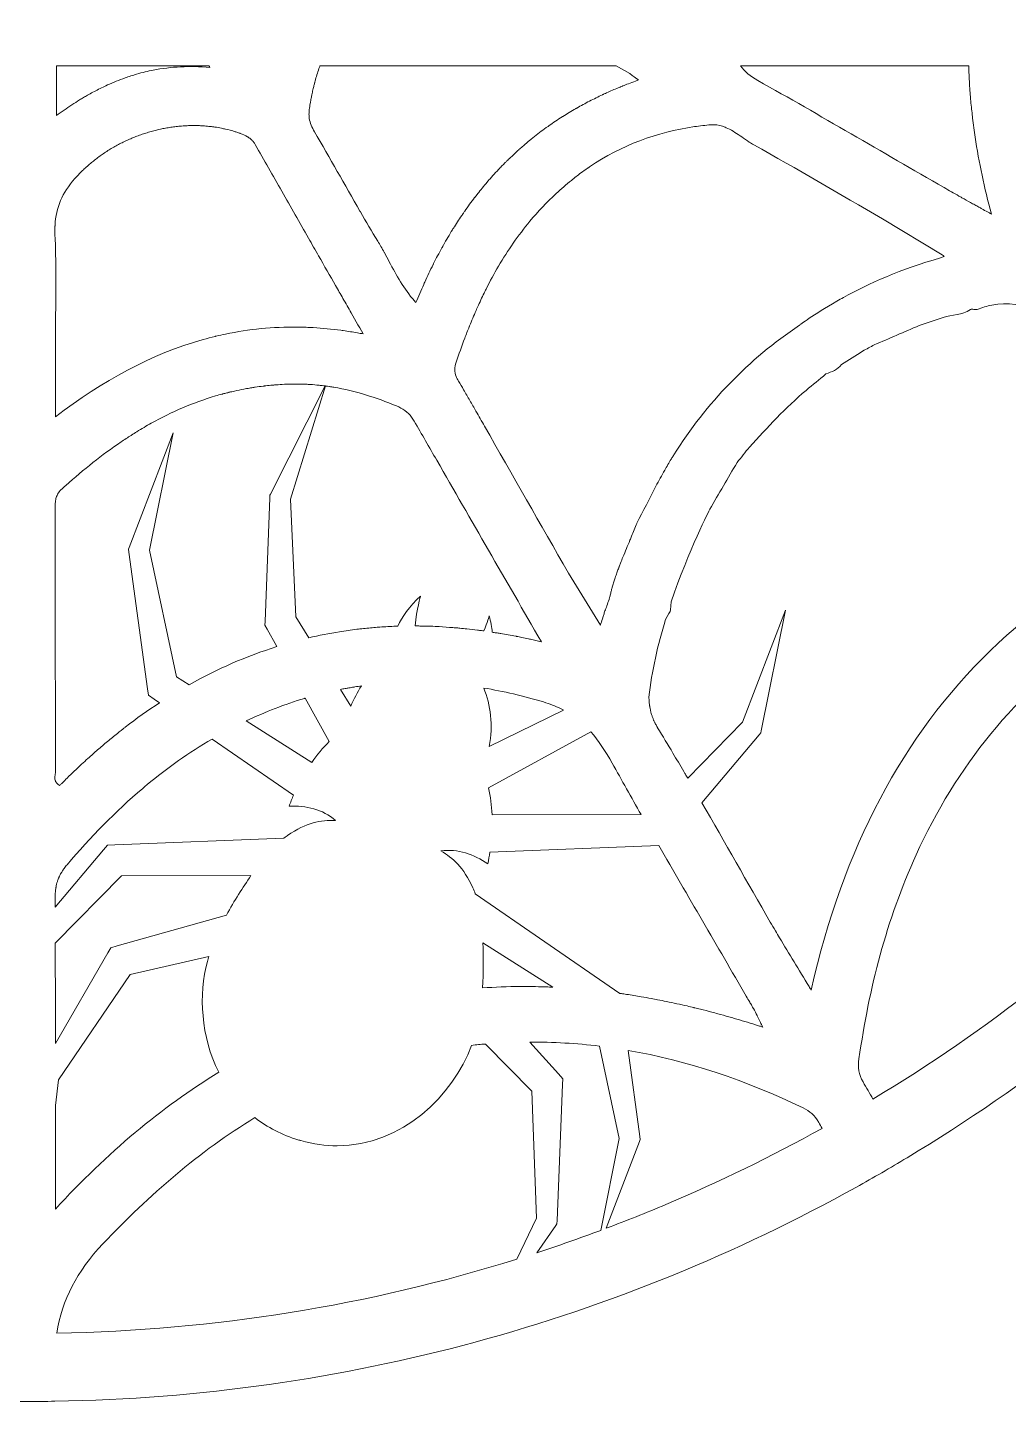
# Model space of a CAD drawing. Extents: x 62 to 938, y -938 to -62.
# Drawn here: x 500.2 to 751.5, y -938 to -586 of the extents above; entities that cross this region are included whole.
import ezdxf

# ---------------------------------------------------------------- set-up
doc = ezdxf.new("R2010")
doc.units = 0
doc.header["$MEASUREMENT"] = 0
doc.layers.add('Layer 1', color=7, linetype='Continuous', lineweight=0)

msp = doc.modelspace()

# ---------------------------------------------------------------- linework, layer by layer
at = {"layer": 'Layer 1'}
for points, knots in [([(937.93, -492.61), (936.71, -418.22), (916.92, -348.33), (883.02, -287.39), (880.61, -283.03), (878.11, -278.72), (875.54, -274.47), (838.57, -213.02), (786.93, -161.39), (725.48, -124.42), (721.21, -121.86), (716.89, -119.35), (712.52, -116.92), (651.58, -83.04), (581.7, -63.28), (507.31, -62.07), (504.88, -62.02), (502.44, -62), (500, -62), (497.54, -62), (495.09, -62.02), (492.63, -62.07), (418.27, -63.29), (348.41, -83.05), (287.48, -116.93), (283.13, -119.34), (278.83, -121.83), (274.58, -124.39), (213.09, -161.36), (161.44, -213), (124.46, -274.47), (121.88, -278.73), (119.38, -283.04), (116.97, -287.41), (83.06, -348.35), (63.29, -418.23), (62.07, -492.62), (62.02, -495.07), (62, -497.54), (62, -500), (62, -502.45), (62.02, -504.89), (62.07, -507.32), (63.28, -581.7), (83.04, -651.57), (116.92, -712.51), (119.35, -716.89), (121.84, -721.21), (124.42, -725.48), (161.42, -786.98), (213.09, -838.63), (274.59, -875.61), (278.83, -878.17), (283.11, -880.65), (287.45, -883.06), (348.29, -916.89), (418.05, -936.65), (492.31, -937.93), (494.86, -937.98), (497.43, -938), (500, -938), (502.43, -938), (504.84, -937.98), (507.25, -937.93), (581.65, -936.73), (651.55, -916.97), (712.51, -883.08), (716.89, -880.65), (721.22, -878.14), (725.49, -875.56), (786.99, -838.57), (838.65, -786.9), (875.62, -725.39), (878.18, -721.16), (880.65, -716.89), (883.05, -712.56), (916.96, -651.6), (936.73, -581.69), (937.93, -507.27), (937.98, -504.86), (938, -502.43), (938, -500), (938, -497.53), (937.98, -495.06), (937.93, -492.61)], [0, 0, 0, 0, 1, 1, 1, 2, 2, 2, 3, 3, 3, 4, 4, 4, 5, 5, 5, 6, 6, 6, 7, 7, 7, 8, 8, 8, 9, 9, 9, 10, 10, 10, 11, 11, 11, 12, 12, 12, 13, 13, 13, 14, 14, 14, 15, 15, 15, 16, 16, 16, 17, 17, 17, 18, 18, 18, 19, 19, 19, 20, 20, 20, 21, 21, 21, 22, 22, 22, 23, 23, 23, 24, 24, 24, 25, 25, 25, 26, 26, 26, 27, 27, 27, 28, 28, 28, 28]), ([(546.68, -595.85), (546.76, -595.99), (546.83, -596.12), (546.91, -596.26), (541.77, -595.8), (536.96, -596.07), (532.4, -596.96), (531.73, -597.09), (531.06, -597.24), (530.39, -597.39), (529.65, -597.57), (528.91, -597.77), (528.17, -597.97), (527.17, -598.27), (526.19, -598.58), (525.21, -598.94), (523.69, -599.46), (522.19, -600.08), (520.7, -600.75), (519.69, -601.22), (518.68, -601.73), (517.68, -602.25), (517.23, -602.48), (516.76, -602.74), (516.31, -602.99), (516.07, -603.12), (515.82, -603.25), (515.58, -603.39), (515.24, -603.57), (514.91, -603.77), (514.57, -603.97), (514.23, -604.17), (513.91, -604.38), (513.57, -604.57), (513.57, -604.57), (513.56, -604.57), (513.56, -604.57), (512.88, -604.99), (512.23, -605.41), (511.57, -605.84), (510.25, -606.7), (508.92, -607.62), (507.62, -608.58), (507.62, -608.58), (507.62, -595.85), (507.62, -595.85), (507.62, -595.85), (546.68, -595.85), (546.68, -595.85)], [0, 0, 0, 0, 1, 1, 1, 2, 2, 2, 3, 3, 3, 4, 4, 4, 5, 5, 5, 6, 6, 6, 7, 7, 7, 8, 8, 8, 9, 9, 9, 10, 10, 10, 11, 11, 11, 12, 12, 12, 13, 13, 13, 14, 14, 14, 15, 15, 15, 16, 16, 16, 16]), ([(651, -595.85), (651, -595.85), (654.46, -597.85), (654.46, -597.85), (655.03, -598.18), (655.53, -598.61), (656.74, -599.47), (656.46, -599.58), (656.2, -599.68), (655.94, -599.78), (655.32, -600), (654.71, -600.22), (654.11, -600.45), (653.64, -600.62), (653.17, -600.82), (652.71, -601), (652.66, -601.02), (652.61, -601.03), (652.57, -601.05), (652.43, -601.11), (652.3, -601.16), (652.17, -601.22), (652.11, -601.23), (652.07, -601.25), (652.01, -601.27), (651.85, -601.34), (651.69, -601.4), (651.52, -601.47), (650.52, -601.89), (649.52, -602.32), (648.55, -602.77), (648.34, -602.87), (648.13, -602.96), (647.92, -603.05), (647.83, -603.1), (647.74, -603.13), (647.65, -603.18), (647.61, -603.19), (647.56, -603.21), (647.53, -603.24), (646.39, -603.77), (645.27, -604.32), (644.17, -604.89), (644.16, -604.89), (644.16, -604.89), (644.16, -604.89), (643.05, -605.46), (641.98, -606.05), (640.92, -606.67), (640.87, -606.69), (640.81, -606.71), (640.76, -606.75), (640.74, -606.76), (640.72, -606.77), (640.69, -606.78), (640.69, -606.78), (640.68, -606.78), (640.68, -606.78), (640.66, -606.79), (640.64, -606.8), (640.61, -606.83), (640.07, -607.14), (639.51, -607.47), (638.96, -607.79), (638.42, -608.12), (637.88, -608.45), (637.35, -608.79), (637.35, -608.79), (637.35, -608.79), (637.34, -608.79), (637.28, -608.83), (637.22, -608.87), (637.16, -608.91), (636.02, -609.64), (634.91, -610.39), (633.81, -611.16), (633.78, -611.18), (633.76, -611.2), (633.74, -611.21), (633.67, -611.27), (633.6, -611.31), (633.54, -611.36), (632.36, -612.18), (631.23, -613.04), (630.1, -613.93), (630.06, -613.96), (630.02, -614), (629.98, -614.03), (629.97, -614.03), (629.96, -614.04), (629.96, -614.05), (629.67, -614.29), (629.38, -614.52), (629.09, -614.76), (628.86, -614.94), (628.62, -615.12), (628.4, -615.32), (627.91, -615.74), (627.43, -616.15), (626.95, -616.56), (626.66, -616.81), (626.38, -617.06), (626.1, -617.31), (626.09, -617.32), (626.09, -617.32), (626.08, -617.33), (625.37, -617.97), (624.66, -618.62), (623.98, -619.28), (623.96, -619.29), (623.96, -619.29), (623.95, -619.31), (623.78, -619.47), (623.59, -619.63), (623.42, -619.79), (623.28, -619.93), (623.14, -620.07), (623, -620.21), (622.99, -620.22), (622.98, -620.24), (622.97, -620.25), (622.79, -620.42), (622.61, -620.6), (622.43, -620.78), (622.42, -620.79), (622.42, -620.79), (622.41, -620.8), (622.15, -621.06), (621.89, -621.32), (621.64, -621.57), (621.5, -621.72), (621.37, -621.87), (621.23, -622.01), (621.22, -622.02), (621.22, -622.02), (621.21, -622.04), (620.72, -622.55), (620.25, -623.06), (619.76, -623.58), (619.76, -623.58), (619.76, -623.58), (619.76, -623.59), (619.27, -624.1), (618.81, -624.64), (618.33, -625.17), (618.33, -625.17), (618.32, -625.18), (618.32, -625.18), (618.2, -625.34), (618.07, -625.49), (617.96, -625.63), (617.95, -625.65), (617.92, -625.66), (617.91, -625.68), (617.08, -626.65), (616.27, -627.64), (615.48, -628.65), (615.48, -628.65), (615.45, -628.68), (615.45, -628.68), (615.22, -628.97), (614.98, -629.26), (614.76, -629.56), (614.76, -629.56), (614.73, -629.6), (614.73, -629.6), (614.3, -630.17), (613.88, -630.74), (613.45, -631.31), (613.45, -631.31), (613.45, -631.32), (613.45, -631.32), (613.02, -631.89), (612.6, -632.47), (612.2, -633.06), (612.18, -633.07), (612.18, -633.08), (612.17, -633.1), (612.03, -633.31), (611.89, -633.51), (611.74, -633.72), (611.72, -633.75), (611.71, -633.78), (611.7, -633.8), (610.96, -634.87), (610.24, -635.95), (609.55, -637.06), (609.53, -637.08), (609.51, -637.12), (609.5, -637.14), (609.36, -637.36), (609.22, -637.57), (609.09, -637.79), (609.08, -637.8), (609.07, -637.82), (609.06, -637.84), (608.27, -639.11), (607.5, -640.43), (606.75, -641.76), (606.75, -641.77), (606.74, -641.8), (606.72, -641.81), (606.61, -642.01), (606.5, -642.2), (606.39, -642.41), (606.37, -642.44), (606.36, -642.46), (606.35, -642.48), (605.62, -643.81), (604.91, -645.13), (604.23, -646.49), (604.2, -646.53), (604.19, -646.57), (604.17, -646.61), (604.16, -646.64), (604.13, -646.68), (604.12, -646.71), (604.11, -646.72), (604.11, -646.74), (604.1, -646.75), (603.37, -648.21), (602.66, -649.71), (601.97, -651.23), (601.96, -651.24), (601.96, -651.27), (601.95, -651.28), (601.87, -651.45), (601.8, -651.63), (601.72, -651.8), (601.7, -651.81), (601.7, -651.84), (601.69, -651.85), (601.02, -653.37), (600.35, -654.93), (599.71, -656.51), (599.58, -656.36), (599.46, -656.2), (599.33, -656.07), (596.63, -652.97), (594.72, -649.49), (592.87, -646.03), (592.47, -645.25), (592.04, -644.47), (591.62, -643.69), (591.61, -643.67), (591.61, -643.65), (591.59, -643.63), (591.57, -643.62), (591.57, -643.6), (591.56, -643.59), (591.04, -642.62), (590.49, -641.66), (589.92, -640.73), (588.41, -638.24), (586.94, -635.75), (585.47, -633.22), (585.44, -633.17), (585.4, -633.11), (585.37, -633.04), (581.44, -626.29), (577.63, -619.46), (573.72, -612.71), (573.07, -611.59), (572.59, -610.49), (572.39, -609.3), (572.39, -609.29), (572.39, -609.27), (572.38, -609.26), (572.35, -609.01), (572.33, -608.76), (572.32, -608.5), (572.32, -608.34), (572.31, -608.16), (572.32, -608), (572.32, -607.78), (572.32, -607.57), (572.36, -607.34), (572.37, -607.3), (572.37, -607.26), (572.38, -607.2), (572.38, -607.16), (572.39, -607.14), (572.39, -607.11), (572.39, -607.1), (572.39, -607.07), (572.4, -607.06), (572.47, -606.54), (572.54, -606.01), (572.64, -605.5), (572.64, -605.48), (572.64, -605.47), (572.65, -605.45), (572.64, -605.45), (572.64, -605.46), (572.64, -605.47), (572.66, -605.32), (572.68, -605.17), (572.72, -605.03), (572.79, -604.63), (572.86, -604.25), (572.93, -603.87), (572.93, -603.85), (572.94, -603.83), (572.94, -603.82), (572.98, -603.54), (573.05, -603.26), (573.11, -602.98), (573.11, -602.96), (573.12, -602.94), (573.12, -602.91), (573.21, -602.51), (573.29, -602.09), (573.38, -601.69), (573.43, -601.5), (573.47, -601.31), (573.53, -601.12), (573.6, -600.82), (573.67, -600.53), (573.75, -600.23), (573.76, -600.21), (573.76, -600.18), (573.77, -600.16), (573.81, -600.03), (573.83, -599.9), (573.87, -599.78), (574.17, -598.68), (574.51, -597.61), (574.87, -596.57), (574.91, -596.44), (574.96, -596.31), (575.01, -596.19), (575.04, -596.07), (575.09, -595.96), (575.13, -595.85), (575.13, -595.85), (651, -595.85), (651, -595.85)], [0, 0, 0, 0, 1, 1, 1, 2, 2, 2, 3, 3, 3, 4, 4, 4, 5, 5, 5, 6, 6, 6, 7, 7, 7, 8, 8, 8, 9, 9, 9, 10, 10, 10, 11, 11, 11, 12, 12, 12, 13, 13, 13, 14, 14, 14, 15, 15, 15, 16, 16, 16, 17, 17, 17, 18, 18, 18, 19, 19, 19, 20, 20, 20, 21, 21, 21, 22, 22, 22, 23, 23, 23, 24, 24, 24, 25, 25, 25, 26, 26, 26, 27, 27, 27, 28, 28, 28, 29, 29, 29, 30, 30, 30, 31, 31, 31, 32, 32, 32, 33, 33, 33, 34, 34, 34, 35, 35, 35, 36, 36, 36, 37, 37, 37, 38, 38, 38, 39, 39, 39, 40, 40, 40, 41, 41, 41, 42, 42, 42, 43, 43, 43, 44, 44, 44, 45, 45, 45, 46, 46, 46, 47, 47, 47, 48, 48, 48, 49, 49, 49, 50, 50, 50, 51, 51, 51, 52, 52, 52, 53, 53, 53, 54, 54, 54, 55, 55, 55, 56, 56, 56, 57, 57, 57, 58, 58, 58, 59, 59, 59, 60, 60, 60, 61, 61, 61, 62, 62, 62, 63, 63, 63, 64, 64, 64, 65, 65, 65, 66, 66, 66, 67, 67, 67, 68, 68, 68, 69, 69, 69, 70, 70, 70, 71, 71, 71, 72, 72, 72, 73, 73, 73, 74, 74, 74, 75, 75, 75, 76, 76, 76, 77, 77, 77, 78, 78, 78, 79, 79, 79, 80, 80, 80, 81, 81, 81, 82, 82, 82, 83, 83, 83, 84, 84, 84, 85, 85, 85, 86, 86, 86, 87, 87, 87, 88, 88, 88, 89, 89, 89, 90, 90, 90, 91, 91, 91, 92, 92, 92, 93, 93, 93, 94, 94, 94, 95, 95, 95, 96, 96, 96, 97, 97, 97, 98, 98, 98, 99, 99, 99, 100, 100, 100, 101, 101, 101, 102, 102, 102, 103, 103, 103, 104, 104, 104, 105, 105, 105, 106, 106, 106, 107, 107, 107, 108, 108, 108, 109, 109, 109, 110, 110, 110, 111, 111, 111, 112, 112, 112, 112]), ([(741.36, -597.71), (741.38, -598.01), (741.39, -598.32), (741.4, -598.64), (741.47, -600.22), (741.56, -601.8), (741.69, -603.39), (741.7, -603.55), (741.72, -603.7), (741.74, -603.87), (741.85, -605.21), (741.98, -606.57), (742.13, -607.92), (742.14, -608), (742.15, -608.08), (742.17, -608.16), (742.2, -608.55), (742.25, -608.92), (742.29, -609.29), (742.48, -610.88), (742.69, -612.49), (742.93, -614.09), (743.92, -620.56), (745.3, -627.14), (747.1, -633.82), (747.1, -633.82), (747.1, -633.82), (747.09, -633.82), (746.98, -633.76), (746.87, -633.69), (746.76, -633.63), (746.53, -633.5), (746.3, -633.38), (746.08, -633.26), (745.61, -632.99), (745.13, -632.74), (744.66, -632.47), (744.41, -632.33), (744.15, -632.19), (743.9, -632.05), (743.54, -631.84), (743.18, -631.64), (742.82, -631.45), (742.47, -631.26), (742.13, -631.06), (741.78, -630.88), (741.03, -630.45), (740.3, -630.04), (739.56, -629.63), (739.3, -629.48), (739.03, -629.33), (738.77, -629.19), (737.5, -628.47), (736.22, -627.76), (734.97, -627.03), (719.07, -617.88), (703.26, -608.58), (687.27, -599.59), (685.35, -598.5), (683.88, -597.32), (682.8, -595.85), (682.8, -595.85), (741.31, -595.85), (741.31, -595.85), (741.32, -596.46), (741.34, -597.09), (741.36, -597.71)], [0, 0, 0, 0, 1, 1, 1, 2, 2, 2, 3, 3, 3, 4, 4, 4, 5, 5, 5, 6, 6, 6, 7, 7, 7, 8, 8, 8, 9, 9, 9, 10, 10, 10, 11, 11, 11, 12, 12, 12, 13, 13, 13, 14, 14, 14, 15, 15, 15, 16, 16, 16, 17, 17, 17, 18, 18, 18, 19, 19, 19, 20, 20, 20, 21, 21, 21, 22, 22, 22, 22]), ([(513.95, -623.04), (513.79, -623.2), (513.64, -623.36), (513.48, -623.52), (513.69, -623.31), (513.88, -623.1), (514.09, -622.91), (514.38, -622.62), (514.69, -622.34), (514.99, -622.06), (515.36, -621.71), (515.73, -621.37), (516.11, -621.04), (516.44, -620.77), (516.76, -620.5), (517.1, -620.24), (517.49, -619.92), (517.87, -619.62), (518.26, -619.32), (518.61, -619.06), (518.97, -618.81), (519.33, -618.56), (519.74, -618.28), (520.13, -618.02), (520.54, -617.75), (520.91, -617.5), (521.3, -617.27), (521.68, -617.05), (522.09, -616.81), (522.5, -616.56), (522.91, -616.33), (523.32, -616.11), (523.71, -615.9), (524.12, -615.69), (524.54, -615.48), (524.96, -615.27), (525.39, -615.08), (525.8, -614.88), (526.22, -614.69), (526.65, -614.51), (527.07, -614.33), (527.5, -614.16), (527.93, -613.98), (528.37, -613.82), (528.8, -613.66), (529.24, -613.5), (529.67, -613.35), (530.11, -613.21), (530.54, -613.07), (531, -612.93), (531.44, -612.79), (531.89, -612.66), (532.33, -612.53), (532.77, -612.43), (533.22, -612.31), (533.67, -612.21), (534.12, -612.09), (534.59, -612), (535.03, -611.9), (535.48, -611.82), (535.93, -611.74), (536.39, -611.67), (536.84, -611.58), (537.31, -611.52), (537.76, -611.45), (538.22, -611.41), (538.68, -611.36), (539.13, -611.31), (539.58, -611.27), (540.05, -611.23), (540.51, -611.2), (540.98, -611.18), (541.44, -611.17), (541.89, -611.15), (542.34, -611.13), (542.79, -611.13), (543.27, -611.14), (543.75, -611.16), (544.23, -611.17), (544.66, -611.2), (545.09, -611.2), (545.52, -611.23), (546.03, -611.27), (546.53, -611.34), (547.04, -611.39), (547.44, -611.44), (547.84, -611.48), (548.24, -611.53), (548.8, -611.61), (549.35, -611.73), (549.9, -611.85), (550.24, -611.92), (550.58, -611.96), (550.92, -612.04), (551.75, -612.23), (552.57, -612.46), (553.38, -612.72), (553.44, -612.74), (553.49, -612.74), (553.55, -612.76), (553.87, -612.87), (554.21, -612.97), (554.54, -613.09), (554.58, -613.1), (554.63, -613.12), (554.67, -613.14), (555.33, -613.37), (555.96, -613.64), (556.56, -614), (556.61, -614.03), (556.67, -614.08), (556.73, -614.11), (557.01, -614.29), (557.28, -614.5), (557.53, -614.73), (557.72, -614.9), (557.9, -615.1), (558.08, -615.32), (558.16, -615.43), (558.24, -615.53), (558.32, -615.65), (558.4, -615.76), (558.49, -615.89), (558.56, -616.02), (559.68, -618), (560.81, -620), (561.94, -621.99), (564.2, -625.97), (566.48, -629.96), (568.76, -633.98), (569.91, -635.98), (571.04, -637.99), (572.19, -640), (573.05, -641.51), (573.91, -643.02), (574.79, -644.54), (576.23, -647.06), (577.68, -649.59), (579.14, -652.15), (579.76, -653.24), (580.39, -654.33), (581.01, -655.43), (581.73, -656.67), (582.43, -657.91), (583.14, -659.15), (582.97, -658.87), (582.81, -658.59), (582.65, -658.31), (583.82, -660.36), (585.01, -662.44), (586.19, -664.52), (585.71, -664.42), (585.22, -664.34), (584.72, -664.26), (583.51, -664.04), (582.3, -663.85), (581.11, -663.67), (580.91, -663.65), (580.71, -663.63), (580.51, -663.59), (578.12, -663.27), (575.75, -663.05), (573.41, -662.91), (573.23, -662.9), (573.05, -662.88), (572.87, -662.88), (572.31, -662.85), (571.76, -662.83), (571.21, -662.8), (571.21, -662.8), (571.11, -662.8), (571.11, -662.8), (570.53, -662.79), (569.96, -662.77), (569.39, -662.77), (563.05, -662.69), (556.92, -663.3), (550.95, -664.56), (550.14, -664.72), (549.34, -664.91), (548.54, -665.09), (548.52, -665.09), (548.49, -665.1), (548.47, -665.1), (548.4, -665.13), (548.32, -665.14), (548.25, -665.16), (547.24, -665.41), (546.24, -665.66), (545.24, -665.94), (531.94, -669.67), (519.44, -676.52), (507.38, -685.77), (507.38, -685.77), (507.38, -666.93), (507.38, -666.93), (507.38, -661.1), (507.51, -655.28), (507.49, -649.47), (507.48, -645.97), (507.42, -642.48), (507.26, -639), (507.24, -638.42), (507.24, -637.85), (507.26, -637.29), (507.26, -637.23), (507.25, -637.16), (507.25, -637.09), (507.25, -637.09), (507.25, -636.93), (507.25, -636.93), (507.26, -636.84), (507.27, -636.76), (507.27, -636.67), (507.51, -632.1), (509.13, -628.41), (512.36, -624.73), (512.36, -624.73), (512.36, -624.72), (512.36, -624.72), (512.36, -624.72), (512.37, -624.72), (512.37, -624.72), (512.48, -624.6), (512.58, -624.5), (512.69, -624.38), (512.95, -624.09), (513.22, -623.8), (513.48, -623.52), (513.59, -623.41), (513.71, -623.28), (513.83, -623.15), (513.87, -623.1), (513.91, -623.07), (513.95, -623.04)], [0, 0, 0, 0, 1, 1, 1, 2, 2, 2, 3, 3, 3, 4, 4, 4, 5, 5, 5, 6, 6, 6, 7, 7, 7, 8, 8, 8, 9, 9, 9, 10, 10, 10, 11, 11, 11, 12, 12, 12, 13, 13, 13, 14, 14, 14, 15, 15, 15, 16, 16, 16, 17, 17, 17, 18, 18, 18, 19, 19, 19, 20, 20, 20, 21, 21, 21, 22, 22, 22, 23, 23, 23, 24, 24, 24, 25, 25, 25, 26, 26, 26, 27, 27, 27, 28, 28, 28, 29, 29, 29, 30, 30, 30, 31, 31, 31, 32, 32, 32, 33, 33, 33, 34, 34, 34, 35, 35, 35, 36, 36, 36, 37, 37, 37, 38, 38, 38, 39, 39, 39, 40, 40, 40, 41, 41, 41, 42, 42, 42, 43, 43, 43, 44, 44, 44, 45, 45, 45, 46, 46, 46, 47, 47, 47, 48, 48, 48, 49, 49, 49, 50, 50, 50, 51, 51, 51, 52, 52, 52, 53, 53, 53, 54, 54, 54, 55, 55, 55, 56, 56, 56, 57, 57, 57, 58, 58, 58, 59, 59, 59, 60, 60, 60, 61, 61, 61, 62, 62, 62, 63, 63, 63, 64, 64, 64, 65, 65, 65, 66, 66, 66, 67, 67, 67, 68, 68, 68, 69, 69, 69, 70, 70, 70, 71, 71, 71, 72, 72, 72, 73, 73, 73, 74, 74, 74, 75, 75, 75, 76, 76, 76, 77, 77, 77, 78, 78, 78, 78]), ([(665.78, -695.51), (665.63, -695.75), (665.46, -696.01), (665.29, -696.26), (665.27, -696.3), (665.25, -696.34), (665.23, -696.38), (665.17, -696.46), (665.13, -696.55), (665.07, -696.64), (664.51, -697.54), (663.97, -698.46), (663.43, -699.41), (662.65, -700.76), (661.9, -702.12), (661.17, -703.51), (659.54, -706.68), (657.91, -709.86), (656.29, -713.03), (656.29, -713.04), (656.29, -713.04), (656.29, -713.04), (655.84, -714.14), (655.4, -715.24), (654.95, -716.35), (654.8, -716.69), (654.66, -717.02), (654.52, -717.37), (653.92, -718.81), (653.31, -720.24), (652.73, -721.7), (652.51, -722.21), (652.3, -722.73), (652.09, -723.24), (651.96, -723.55), (651.86, -723.87), (651.74, -724.17), (651.72, -724.22), (651.71, -724.25), (651.7, -724.3), (651.69, -724.34), (651.66, -724.38), (651.65, -724.41), (651.52, -724.76), (651.39, -725.1), (651.27, -725.45), (651.2, -725.65), (651.13, -725.85), (651.06, -726.05), (650.92, -726.46), (650.78, -726.87), (650.64, -727.27), (650.53, -727.62), (650.42, -727.97), (650.31, -728.32), (650.21, -728.68), (650.1, -729.04), (650, -729.4), (649.95, -729.53), (649.92, -729.64), (649.88, -729.77), (649.8, -730.06), (649.73, -730.35), (649.66, -730.64), (649.62, -730.82), (649.58, -731), (649.54, -731.18), (649.47, -731.47), (649.38, -731.77), (649.32, -732.07), (648.91, -733.26), (648.55, -734.31), (648.23, -735.24), (648.05, -735.53), (647.96, -735.88), (647.9, -736.24), (647.29, -738.08), (646.96, -739.16), (646.96, -739.16), (646.96, -739.16), (638.78, -725.81), (638.78, -725.81), (631.61, -713.26), (624.44, -700.7), (617.26, -688.13), (616.54, -686.86), (615.81, -685.59), (615.09, -684.32), (615.09, -684.32), (615.09, -684.31), (615.09, -684.31), (614.57, -683.4), (614.04, -682.48), (613.52, -681.58), (613, -680.66), (612.46, -679.75), (611.93, -678.85), (611.49, -678.09), (611.05, -677.34), (610.58, -676.58), (610.34, -676.18), (610.14, -675.79), (610, -675.4), (609.57, -674.24), (609.57, -673.1), (610.02, -671.75), (610.71, -669.68), (611.45, -667.65), (612.21, -665.64), (612.59, -664.63), (612.97, -663.63), (613.37, -662.64), (613.38, -662.63), (613.38, -662.61), (613.39, -662.59), (613.42, -662.55), (613.43, -662.51), (613.45, -662.47), (613.98, -661.14), (614.54, -659.83), (615.11, -658.52), (615.31, -658.06), (615.52, -657.61), (615.73, -657.16), (616.26, -655.97), (616.81, -654.8), (617.38, -653.65), (617.48, -653.44), (617.57, -653.23), (617.68, -653.02), (618.69, -651.02), (619.75, -649.06), (620.87, -647.15), (623.24, -643.11), (625.89, -639.28), (628.9, -635.66), (630.97, -633.18), (633.22, -630.81), (635.65, -628.55), (636.9, -627.4), (638.17, -626.26), (639.53, -625.18), (640.31, -624.55), (641.12, -623.91), (641.95, -623.29), (642.52, -622.87), (643.09, -622.47), (643.67, -622.07), (643.72, -622.04), (643.76, -622), (643.81, -621.97), (643.92, -621.88), (644.05, -621.82), (644.16, -621.75), (652.34, -616.2), (661.39, -612.8), (671.06, -611.42), (672.45, -611.22), (673.85, -611.06), (675.26, -610.94), (676.29, -610.86), (677.28, -611.02), (678.22, -611.32), (678.35, -611.37), (678.49, -611.42), (678.62, -611.46), (678.81, -611.53), (679, -611.61), (679.2, -611.7), (679.2, -611.7), (679.58, -611.87), (679.58, -611.87), (680.81, -612.46), (681.99, -613.26), (683.16, -614.07), (683.8, -614.52), (684.45, -614.96), (685.09, -615.38), (685.47, -615.62), (685.84, -615.86), (686.23, -616.06), (697.29, -622.26), (708.22, -628.65), (719.19, -635.02), (719.19, -635.02), (734.5, -644.28), (734.5, -644.28), (734.68, -644.4), (734.86, -644.53), (735.03, -644.66), (734.7, -644.8), (734.36, -644.94), (734.02, -645.07), (724.04, -647.79), (715.47, -651.75), (709.19, -655.19), (708.61, -655.5), (708.04, -655.81), (707.49, -656.15), (701.46, -659.57), (697.95, -662.27), (697.95, -662.27), (691.4, -666.67), (685.45, -671.64), (680.08, -677.19), (674.72, -682.73), (669.96, -688.84), (665.78, -695.51)], [0, 0, 0, 0, 1, 1, 1, 2, 2, 2, 3, 3, 3, 4, 4, 4, 5, 5, 5, 6, 6, 6, 7, 7, 7, 8, 8, 8, 9, 9, 9, 10, 10, 10, 11, 11, 11, 12, 12, 12, 13, 13, 13, 14, 14, 14, 15, 15, 15, 16, 16, 16, 17, 17, 17, 18, 18, 18, 19, 19, 19, 20, 20, 20, 21, 21, 21, 22, 22, 22, 23, 23, 23, 24, 24, 24, 25, 25, 25, 26, 26, 26, 27, 27, 27, 28, 28, 28, 29, 29, 29, 30, 30, 30, 31, 31, 31, 32, 32, 32, 33, 33, 33, 34, 34, 34, 35, 35, 35, 36, 36, 36, 37, 37, 37, 38, 38, 38, 39, 39, 39, 40, 40, 40, 41, 41, 41, 42, 42, 42, 43, 43, 43, 44, 44, 44, 45, 45, 45, 46, 46, 46, 47, 47, 47, 48, 48, 48, 49, 49, 49, 50, 50, 50, 51, 51, 51, 52, 52, 52, 53, 53, 53, 54, 54, 54, 55, 55, 55, 56, 56, 56, 57, 57, 57, 58, 58, 58, 59, 59, 59, 60, 60, 60, 61, 61, 61, 62, 62, 62, 63, 63, 63, 64, 64, 64, 65, 65, 65, 66, 66, 66, 67, 67, 67, 68, 68, 68, 69, 69, 69, 69]), ([(672.96, -784.6), (672.96, -784.6), (687.59, -767.25), (687.59, -767.25), (687.59, -767.25), (688.07, -766.67), (688.07, -766.67), (688.07, -766.67), (688.17, -766.2), (688.17, -766.2), (688.17, -766.2), (694.38, -735.32), (694.38, -735.32), (694.38, -735.32), (683.38, -764.01), (683.38, -764.01), (683.38, -764.01), (669.33, -778.35), (669.33, -778.35), (669.12, -777.99), (668.92, -777.64), (668.72, -777.29), (668.57, -777.06), (668.43, -776.81), (668.29, -776.57), (667.38, -775.01), (666.46, -773.47), (665.53, -771.92), (664.23, -769.72), (662.92, -767.55), (661.6, -765.39), (661.57, -765.36), (661.56, -765.32), (661.55, -765.3), (661.37, -765.03), (661.24, -764.76), (661.1, -764.5), (661.07, -764.46), (661.05, -764.43), (661.04, -764.39), (660.99, -764.31), (660.96, -764.23), (660.91, -764.15), (660.91, -764.14), (660.9, -764.12), (660.9, -764.11), (660.81, -763.92), (660.71, -763.73), (660.63, -763.53), (660.61, -763.47), (660.58, -763.43), (660.56, -763.38), (660.53, -763.28), (660.47, -763.16), (660.43, -763.06), (660.34, -762.82), (660.25, -762.58), (660.17, -762.35), (660.14, -762.24), (660.1, -762.13), (660.06, -762.02), (660, -761.82), (659.96, -761.63), (659.9, -761.43), (659.86, -761.31), (659.83, -761.19), (659.79, -761.06), (659.77, -760.98), (659.77, -760.91), (659.75, -760.82), (659.69, -760.57), (659.64, -760.3), (659.6, -760.05), (659.6, -760.02), (659.6, -760), (659.59, -759.98), (659.59, -759.93), (659.57, -759.86), (659.56, -759.81), (659.52, -759.51), (659.48, -759.21), (659.46, -758.92), (659.46, -758.92), (659.46, -758.91), (659.46, -758.91), (659.45, -758.84), (659.45, -758.77), (659.45, -758.69), (659.43, -758.54), (659.42, -758.39), (659.41, -758.25), (659.41, -758.13), (659.4, -758.03), (659.39, -757.91), (659.39, -757.91), (659.39, -757.53), (659.39, -757.53), (660.07, -750.95), (661.69, -744.11), (663.64, -737.71), (663.64, -737.71), (664.52, -736.18), (664.52, -736.18), (664.52, -736.18), (664.86, -735.6), (664.86, -735.6), (664.86, -735.6), (664.89, -735.23), (664.89, -735.23), (664.89, -735.23), (665.1, -733.16), (665.1, -733.16), (669.6, -719.83), (674.96, -709.44), (674.96, -709.44), (677.29, -705.45), (679.63, -701.46), (681.96, -697.47), (683.02, -696.15), (684.06, -694.83), (685.12, -693.51), (689.73, -688.46), (694.37, -683.41), (699.62, -678.98), (701.32, -677.58), (703.03, -676.18), (704.73, -674.77), (706.24, -674.27), (707.65, -673.61), (708.73, -672.39), (710.53, -671.23), (712.32, -670.06), (714.12, -668.9), (715.12, -668.38), (716.11, -667.85), (717.11, -667.32), (720.94, -665.67), (724.77, -664.02), (728.61, -662.37), (730.64, -661.68), (732.67, -660.97), (734.71, -660.27), (737.04, -659.6), (739.61, -659.71), (741.71, -658.27), (741.86, -658.24), (742.02, -658.2), (742.15, -658.17), (742.45, -658.21), (742.75, -658.28), (743.01, -658.28), (743.01, -658.28), (743.21, -658.28), (743.21, -658.28), (743.2, -658.28), (743.19, -658.28), (743.17, -658.3), (743.27, -658.3), (743.37, -658.27), (743.47, -658.24), (744.75, -657.74), (745.98, -657.39), (747.19, -657.16), (751.31, -656.36), (755.12, -657.01), (758.84, -658.45), (761.71, -659.55), (764.53, -661.13), (767.39, -662.84), (789, -675.77), (810.93, -688.15), (832.74, -700.74), (832.75, -700.74), (832.75, -700.75), (832.76, -700.75), (832.81, -700.77), (832.85, -700.81), (832.89, -700.82), (833.1, -700.95), (833.34, -701.06), (833.69, -701.24), (833.77, -701.28), (833.86, -701.32), (833.95, -701.36), (834.19, -701.49), (834.48, -701.63), (834.83, -701.82), (834.87, -701.84), (834.91, -701.85), (834.96, -701.88), (762.22, -717.26), (717.32, -759.77), (700.95, -832.6), (700.76, -832.31), (700.59, -832.01), (700.41, -831.72), (697.76, -827.34), (695.26, -823.28), (692.86, -819.25), (692.49, -818.64), (692.13, -818.02), (691.77, -817.4), (691.33, -816.66), (690.9, -815.93), (690.47, -815.19), (684.58, -805.02), (678.83, -794.77), (672.96, -784.6)], [0, 0, 0, 0, 1, 1, 1, 2, 2, 2, 3, 3, 3, 4, 4, 4, 5, 5, 5, 6, 6, 6, 7, 7, 7, 8, 8, 8, 9, 9, 9, 10, 10, 10, 11, 11, 11, 12, 12, 12, 13, 13, 13, 14, 14, 14, 15, 15, 15, 16, 16, 16, 17, 17, 17, 18, 18, 18, 19, 19, 19, 20, 20, 20, 21, 21, 21, 22, 22, 22, 23, 23, 23, 24, 24, 24, 25, 25, 25, 26, 26, 26, 27, 27, 27, 28, 28, 28, 29, 29, 29, 30, 30, 30, 31, 31, 31, 32, 32, 32, 33, 33, 33, 34, 34, 34, 35, 35, 35, 36, 36, 36, 37, 37, 37, 38, 38, 38, 39, 39, 39, 40, 40, 40, 41, 41, 41, 42, 42, 42, 43, 43, 43, 44, 44, 44, 45, 45, 45, 46, 46, 46, 47, 47, 47, 48, 48, 48, 49, 49, 49, 50, 50, 50, 51, 51, 51, 52, 52, 52, 53, 53, 53, 54, 54, 54, 55, 55, 55, 56, 56, 56, 57, 57, 57, 58, 58, 58, 59, 59, 59, 60, 60, 60, 61, 61, 61, 62, 62, 62, 63, 63, 63, 64, 64, 64, 65, 65, 65, 66, 66, 66, 67, 67, 67, 68, 68, 68, 69, 69, 69, 69]), ([(538.4, -752.33), (538.4, -752.33), (531.48, -719.95), (531.48, -719.95), (531.48, -719.95), (537.54, -689.84), (537.54, -689.84), (537.54, -689.84), (526.26, -719.26), (526.26, -719.26), (526.26, -719.26), (526.08, -719.7), (526.08, -719.7), (526.08, -719.7), (526.19, -720.44), (526.19, -720.44), (526.19, -720.44), (530.99, -755.46), (530.99, -755.46), (530.99, -755.46), (531.19, -757.05), (531.19, -757.05), (531.19, -757.05), (532.69, -758.08), (532.69, -758.08), (532.69, -758.08), (534.04, -759.01), (534.04, -759.01), (531.06, -760.96), (528.13, -763.04), (525.25, -765.26), (525.23, -765.27), (525.21, -765.29), (525.2, -765.3), (525.08, -765.39), (524.98, -765.47), (524.86, -765.55), (524.63, -765.74), (524.41, -765.93), (524.18, -766.11), (523.86, -766.36), (523.55, -766.61), (523.24, -766.87), (522.39, -767.54), (521.54, -768.23), (520.7, -768.93), (520.26, -769.29), (519.83, -769.65), (519.4, -770.03), (519, -770.37), (518.59, -770.71), (518.18, -771.06), (517.78, -771.41), (517.38, -771.78), (516.99, -772.13), (516.54, -772.51), (516.11, -772.9), (515.68, -773.29), (514.62, -774.26), (513.56, -775.23), (512.5, -776.23), (512.4, -776.34), (512.28, -776.44), (512.18, -776.54), (511.58, -777.12), (510.99, -777.69), (510.39, -778.29), (509.96, -778.72), (509.52, -779.15), (509.09, -779.59), (509.09, -779.59), (508.99, -779.68), (508.99, -779.68), (508.82, -779.86), (508.64, -780.03), (508.48, -780.19), (508.45, -780.18), (508.42, -780.16), (508.4, -780.15), (508.24, -780.05), (508.09, -779.95), (507.97, -779.86), (507.91, -779.8), (507.85, -779.74), (507.8, -779.68), (507.8, -779.68), (507.78, -779.67), (507.78, -779.67), (507.7, -779.58), (507.62, -779.48), (507.56, -779.38), (507.54, -779.34), (507.51, -779.31), (507.48, -779.27), (507.44, -779.18), (507.4, -779.09), (507.37, -779), (507.37, -779), (507.37, -778.98), (507.37, -778.98), (507.35, -778.97), (507.35, -778.96), (507.35, -778.95), (507.33, -778.93), (507.32, -778.9), (507.31, -778.87), (507.19, -778.44), (507.23, -778), (507.27, -777.55), (507.33, -777.16), (507.39, -776.79), (507.39, -776.45), (507.37, -769.55), (507.35, -762.65), (507.35, -755.75), (507.35, -753.04), (507.34, -750.35), (507.34, -747.65), (507.33, -734.86), (507.32, -722.07), (507.3, -709.28), (507.3, -708.8), (507.31, -708.35), (507.34, -707.88), (507.35, -707.58), (507.39, -707.28), (507.45, -706.98), (507.52, -706.6), (507.63, -706.24), (507.78, -705.89), (507.98, -705.45), (508.23, -705.04), (508.6, -704.66), (508.66, -704.61), (508.68, -704.55), (508.74, -704.5), (509.16, -704.11), (509.6, -703.73), (510.01, -703.36), (514.58, -699.27), (519.27, -695.52), (524.18, -692.19), (525.03, -691.6), (525.9, -691.06), (526.77, -690.5), (526.8, -690.48), (526.84, -690.45), (526.87, -690.43), (527.31, -690.15), (527.77, -689.85), (528.22, -689.57), (529.44, -688.82), (530.67, -688.08), (531.93, -687.39), (537.13, -684.51), (542.59, -682.14), (548.34, -680.42), (548.94, -680.24), (549.52, -680.08), (550.11, -679.93), (550.07, -679.93), (550.05, -679.94), (550.03, -679.94), (550.11, -679.93), (550.19, -679.91), (550.27, -679.88), (550.43, -679.84), (550.6, -679.79), (550.76, -679.74), (551.08, -679.66), (551.41, -679.59), (551.74, -679.51), (551.79, -679.5), (551.84, -679.49), (551.9, -679.48), (552.33, -679.37), (552.77, -679.25), (553.21, -679.16), (554, -678.98), (554.8, -678.81), (555.59, -678.66), (556.09, -678.57), (556.59, -678.49), (557.09, -678.41), (557.46, -678.34), (557.83, -678.27), (558.21, -678.21), (558.32, -678.19), (558.43, -678.17), (558.54, -678.16), (559.21, -678.07), (559.89, -677.97), (560.58, -677.88), (560.62, -677.88), (560.66, -677.87), (560.7, -677.87), (560.77, -677.86), (560.84, -677.86), (560.91, -677.85), (561.04, -677.84), (561.17, -677.81), (561.3, -677.8), (561.85, -677.74), (562.42, -677.69), (562.99, -677.64), (563.06, -677.63), (563.14, -677.63), (563.21, -677.62), (563.3, -677.62), (563.38, -677.6), (563.45, -677.59), (563.45, -677.59), (563.56, -677.59), (563.56, -677.59), (563.68, -677.58), (563.79, -677.58), (563.91, -677.57), (564.61, -677.51), (565.31, -677.47), (566.01, -677.43), (566.28, -677.42), (566.56, -677.42), (566.84, -677.41), (566.79, -677.41), (566.75, -677.42), (566.7, -677.42), (567.36, -677.4), (568.02, -677.36), (568.7, -677.36), (568.7, -677.36), (568.92, -677.36), (568.92, -677.36), (569.79, -677.35), (570.67, -677.37), (571.54, -677.41), (571.93, -677.43), (572.3, -677.45), (572.68, -677.48), (573.41, -677.52), (574.16, -677.58), (574.88, -677.66), (574.9, -677.66), (574.91, -677.66), (574.94, -677.67), (575.08, -677.69), (575.2, -677.7), (575.33, -677.71), (575.59, -677.73), (575.84, -677.76), (576.1, -677.79), (576.16, -677.8), (576.21, -677.8), (576.26, -677.81), (576.33, -677.82), (576.4, -677.83), (576.47, -677.84), (576.47, -677.84), (562.49, -705.53), (562.49, -705.53), (562.49, -705.53), (562.32, -705.86), (562.32, -705.86), (562.32, -705.86), (562.3, -706.53), (562.3, -706.53), (562.3, -706.53), (561.06, -738.2), (561.06, -738.2), (561.06, -738.2), (561.03, -739.15), (561.03, -739.15), (561.03, -739.15), (561.61, -740.19), (561.61, -740.19), (561.61, -740.19), (564.05, -744.62), (564.05, -744.62), (556.31, -747.06), (548.84, -750.32), (541.62, -754.38), (541.62, -754.38), (538.4, -752.33), (538.4, -752.33)], [0, 0, 0, 0, 1, 1, 1, 2, 2, 2, 3, 3, 3, 4, 4, 4, 5, 5, 5, 6, 6, 6, 7, 7, 7, 8, 8, 8, 9, 9, 9, 10, 10, 10, 11, 11, 11, 12, 12, 12, 13, 13, 13, 14, 14, 14, 15, 15, 15, 16, 16, 16, 17, 17, 17, 18, 18, 18, 19, 19, 19, 20, 20, 20, 21, 21, 21, 22, 22, 22, 23, 23, 23, 24, 24, 24, 25, 25, 25, 26, 26, 26, 27, 27, 27, 28, 28, 28, 29, 29, 29, 30, 30, 30, 31, 31, 31, 32, 32, 32, 33, 33, 33, 34, 34, 34, 35, 35, 35, 36, 36, 36, 37, 37, 37, 38, 38, 38, 39, 39, 39, 40, 40, 40, 41, 41, 41, 42, 42, 42, 43, 43, 43, 44, 44, 44, 45, 45, 45, 46, 46, 46, 47, 47, 47, 48, 48, 48, 49, 49, 49, 50, 50, 50, 51, 51, 51, 52, 52, 52, 53, 53, 53, 54, 54, 54, 55, 55, 55, 56, 56, 56, 57, 57, 57, 58, 58, 58, 59, 59, 59, 60, 60, 60, 61, 61, 61, 62, 62, 62, 63, 63, 63, 64, 64, 64, 65, 65, 65, 66, 66, 66, 67, 67, 67, 68, 68, 68, 69, 69, 69, 70, 70, 70, 71, 71, 71, 72, 72, 72, 73, 73, 73, 74, 74, 74, 75, 75, 75, 76, 76, 76, 77, 77, 77, 78, 78, 78, 79, 79, 79, 80, 80, 80, 81, 81, 81, 82, 82, 82, 83, 83, 83, 84, 84, 84, 85, 85, 85, 86, 86, 86, 87, 87, 87, 88, 88, 88, 89, 89, 89, 90, 90, 90, 91, 91, 91, 92, 92, 92, 93, 93, 93, 94, 94, 94, 94]), ([(619.25, -740.94), (619.1, -739.64), (618.86, -738.25), (618.47, -736.76), (618.47, -736.76), (618.02, -738.37), (617.09, -740.61), (616.9, -740.59), (616.71, -740.55), (616.53, -740.53), (616.17, -740.48), (615.82, -740.44), (615.47, -740.39), (614.55, -740.27), (613.66, -740.18), (612.75, -740.09), (612.16, -740.03), (611.56, -739.95), (610.96, -739.89), (610.6, -739.85), (610.26, -739.83), (609.9, -739.8), (609.65, -739.78), (609.42, -739.77), (609.19, -739.75), (608.01, -739.66), (606.83, -739.56), (605.67, -739.51), (605.5, -739.49), (605.35, -739.48), (605.19, -739.47), (603.68, -739.4), (602.18, -739.37), (600.68, -739.34), (600.35, -739.33), (600, -739.33), (599.65, -739.33), (599.65, -739.33), (599.55, -739.33), (599.55, -739.33), (599.87, -735.03), (600.89, -731.66), (600.89, -731.66), (597.98, -734.38), (596.17, -737.02), (595.04, -739.38), (594.89, -739.39), (594.73, -739.39), (594.58, -739.4), (593.2, -739.45), (591.83, -739.53), (590.46, -739.62), (590.24, -739.63), (590, -739.65), (589.78, -739.67), (589.51, -739.68), (589.23, -739.73), (588.95, -739.75), (587.75, -739.84), (586.55, -739.95), (585.38, -740.09), (585.13, -740.11), (584.87, -740.14), (584.61, -740.18), (584.61, -740.18), (584.56, -740.18), (584.56, -740.18), (583.08, -740.37), (581.61, -740.56), (580.15, -740.8), (577.48, -741.22), (574.85, -741.75), (572.24, -742.36), (572.24, -742.36), (568.93, -736.98), (568.93, -736.98), (568.93, -736.98), (567.59, -706.85), (567.59, -706.85), (567.59, -706.85), (576.58, -677.85), (576.58, -677.85), (576.62, -677.86), (576.67, -677.86), (576.7, -677.87), (576.97, -677.91), (577.23, -677.94), (577.49, -677.98), (577.5, -677.99), (577.53, -677.99), (577.54, -677.99), (577.93, -678.05), (578.33, -678.1), (578.71, -678.17), (584.18, -679.12), (589.48, -680.81), (594.7, -682.96), (596.31, -683.63), (597.58, -684.54), (598.58, -685.84), (598.7, -685.99), (598.82, -686.16), (598.94, -686.33), (599.06, -686.5), (599.17, -686.69), (599.28, -686.88), (601.19, -690.21), (603.11, -693.57), (605.05, -696.9), (613.81, -712.13), (622.65, -727.46), (631.83, -743.37), (631.83, -743.37), (631.82, -743.37), (631.82, -743.37), (630.87, -743.15), (629.95, -742.94), (629.01, -742.74), (628.87, -742.71), (628.73, -742.68), (628.58, -742.64), (628.01, -742.51), (627.43, -742.4), (626.85, -742.28), (626.38, -742.19), (625.9, -742.09), (625.44, -741.99), (625.38, -741.98), (625.34, -741.97), (625.28, -741.96), (624, -741.71), (622.71, -741.48), (621.44, -741.26), (621.37, -741.25), (621.3, -741.24), (621.25, -741.23), (621.07, -741.2), (620.91, -741.18), (620.73, -741.16), (620.42, -741.1), (620.11, -741.06), (619.78, -741.02), (619.6, -740.99), (619.43, -740.97), (619.25, -740.94)], [0, 0, 0, 0, 1, 1, 1, 2, 2, 2, 3, 3, 3, 4, 4, 4, 5, 5, 5, 6, 6, 6, 7, 7, 7, 8, 8, 8, 9, 9, 9, 10, 10, 10, 11, 11, 11, 12, 12, 12, 13, 13, 13, 14, 14, 14, 15, 15, 15, 16, 16, 16, 17, 17, 17, 18, 18, 18, 19, 19, 19, 20, 20, 20, 21, 21, 21, 22, 22, 22, 23, 23, 23, 24, 24, 24, 25, 25, 25, 26, 26, 26, 27, 27, 27, 28, 28, 28, 29, 29, 29, 30, 30, 30, 31, 31, 31, 32, 32, 32, 33, 33, 33, 34, 34, 34, 35, 35, 35, 36, 36, 36, 37, 37, 37, 38, 38, 38, 39, 39, 39, 40, 40, 40, 41, 41, 41, 42, 42, 42, 43, 43, 43, 44, 44, 44, 45, 45, 45, 46, 46, 46, 47, 47, 47, 48, 48, 48, 48]), ([(797.39, -797.39), (772.95, -821.82), (745.98, -842.94), (716.77, -860.52), (715.92, -859.06), (715.07, -857.6), (714.23, -856.14), (713.11, -854.22), (712.88, -852.35), (713.18, -850.24), (715.76, -832.16), (720.21, -814.63), (727.82, -797.96), (738.16, -775.28), (753.26, -756.54), (773.67, -742.17), (795.32, -726.91), (819.62, -718.65), (845.69, -715.32), (850.71, -714.67), (855.6, -714.4), (860.59, -716.66), (842.99, -745.91), (821.85, -772.92), (797.39, -797.39)], [0, 0, 0, 0, 1, 1, 1, 2, 2, 2, 3, 3, 3, 4, 4, 4, 5, 5, 5, 6, 6, 6, 7, 7, 7, 8, 8, 8, 8]), ([(585.75, -754.69), (584.7, -756.28), (583.77, -758.02), (583.03, -759.9), (583.03, -759.9), (580.39, -755.6), (580.39, -755.6), (580.78, -755.52), (581.17, -755.43), (581.57, -755.36), (581.9, -755.31), (582.22, -755.25), (582.55, -755.19), (582.93, -755.12), (583.34, -755.05), (583.72, -754.99), (583.82, -754.98), (583.92, -754.96), (584.02, -754.95), (584.6, -754.85), (585.17, -754.77), (585.75, -754.69)], [0, 0, 0, 0, 1, 1, 1, 2, 2, 2, 3, 3, 3, 4, 4, 4, 5, 5, 5, 6, 6, 6, 7, 7, 7, 7]), ([(632.4, -758.8), (633.97, -759.27), (635.39, -759.84), (636.71, -760.49), (636.94, -760.6), (637.17, -760.72), (637.41, -760.85), (637.43, -760.86), (637.45, -760.87), (637.47, -760.88), (637.47, -760.88), (618.46, -770.17), (618.46, -770.17), (619.49, -764.79), (618.91, -759.55), (617.06, -755.23), (622.14, -756.07), (627.25, -757.25), (632.4, -758.8)], [0, 0, 0, 0, 1, 1, 1, 2, 2, 2, 3, 3, 3, 4, 4, 4, 5, 5, 5, 6, 6, 6, 6]), ([(571.18, -757.87), (571.23, -757.86), (571.28, -757.85), (571.33, -757.83), (571.33, -757.83), (577.46, -768.96), (577.46, -768.96), (575.88, -770.56), (574.4, -772.34), (573.03, -774.29), (573.03, -774.29), (556.25, -763.65), (556.25, -763.65), (561.19, -761.31), (566.17, -759.38), (571.18, -757.87)], [0, 0, 0, 0, 1, 1, 1, 2, 2, 2, 3, 3, 3, 4, 4, 4, 5, 5, 5, 5]), ([(644.47, -766.43), (646.53, -768.74), (648.29, -771.43), (649.97, -774.45), (652.41, -778.87), (654.89, -783.26), (657.38, -787.65), (657.38, -787.65), (619.2, -787.69), (619.2, -787.69), (619.1, -785.3), (618.79, -783), (618.32, -780.81), (618.32, -780.81), (644.47, -766.43), (644.47, -766.43)], [0, 0, 0, 0, 1, 1, 1, 2, 2, 2, 3, 3, 3, 4, 4, 4, 5, 5, 5, 5]), ([(522.55, -795.4), (522.55, -795.4), (520.73, -795.47), (520.73, -795.47), (520.73, -795.47), (519.69, -796.69), (519.69, -796.69), (519.69, -796.69), (507.3, -811.39), (507.3, -811.39), (507.3, -810.52), (507.3, -809.65), (507.3, -808.78), (507.3, -808.32), (507.32, -807.87), (507.37, -807.42), (507.38, -807.09), (507.42, -806.79), (507.47, -806.46), (507.48, -806.38), (507.51, -806.31), (507.52, -806.23), (507.61, -805.74), (507.73, -805.26), (507.87, -804.8), (507.89, -804.75), (507.89, -804.71), (507.91, -804.66), (508.02, -804.32), (508.16, -804), (508.31, -803.66), (508.34, -803.58), (508.39, -803.5), (508.42, -803.42), (508.54, -803.17), (508.67, -802.92), (508.81, -802.68), (508.85, -802.59), (508.91, -802.5), (508.97, -802.41), (509.12, -802.15), (509.29, -801.89), (509.47, -801.63), (509.52, -801.58), (509.55, -801.52), (509.6, -801.46), (509.83, -801.14), (510.08, -800.81), (510.36, -800.49), (516.36, -793.4), (522.76, -786.83), (529.73, -780.94), (529.85, -780.83), (529.97, -780.74), (530.09, -780.63), (530.35, -780.41), (530.59, -780.2), (530.85, -779.98), (536.05, -775.68), (541.58, -771.76), (547.5, -768.29), (547.5, -768.29), (568.36, -782.67), (568.36, -782.67), (567.95, -783.6), (567.58, -784.54), (567.22, -785.51), (571.52, -785.33), (575.83, -786.26), (579.12, -789.14), (575.33, -788.99), (571.66, -789.65), (566.8, -793.02), (566.8, -793.02), (566.79, -793.01), (566.79, -793.01), (566.76, -793.04), (566.27, -793.39), (565.86, -793.7), (565.86, -793.7), (522.55, -795.4), (522.55, -795.4)], [0, 0, 0, 0, 1, 1, 1, 2, 2, 2, 3, 3, 3, 4, 4, 4, 5, 5, 5, 6, 6, 6, 7, 7, 7, 8, 8, 8, 9, 9, 9, 10, 10, 10, 11, 11, 11, 12, 12, 12, 13, 13, 13, 14, 14, 14, 15, 15, 15, 16, 16, 16, 17, 17, 17, 18, 18, 18, 19, 19, 19, 20, 20, 20, 21, 21, 21, 22, 22, 22, 23, 23, 23, 24, 24, 24, 25, 25, 25, 26, 26, 26, 27, 27, 27, 27]), ([(687.74, -841.83), (687.39, -841.71), (687.03, -841.59), (686.68, -841.49), (684.87, -840.91), (683.05, -840.37), (681.24, -839.85), (680.79, -839.71), (680.32, -839.57), (679.87, -839.44), (678.93, -839.18), (677.99, -838.92), (677.05, -838.67), (676.54, -838.53), (676.02, -838.39), (675.51, -838.26), (674.53, -837.99), (673.55, -837.75), (672.56, -837.5), (672.31, -837.45), (672.06, -837.38), (671.82, -837.31), (671.58, -837.25), (671.33, -837.2), (671.1, -837.14), (671.02, -837.12), (670.95, -837.11), (670.88, -837.09), (670.31, -836.95), (669.73, -836.81), (669.16, -836.68), (668.29, -836.48), (667.42, -836.28), (666.54, -836.09), (665.65, -835.9), (664.77, -835.71), (663.88, -835.53), (663.13, -835.38), (662.37, -835.23), (661.62, -835.08), (661.07, -834.97), (660.54, -834.87), (659.99, -834.76), (659.13, -834.61), (658.26, -834.46), (657.4, -834.31), (656.16, -834.1), (654.92, -833.9), (653.67, -833.7), (653.44, -833.67), (653.2, -833.64), (652.96, -833.6), (652.92, -833.59), (652.87, -833.59), (652.82, -833.58), (652.53, -833.54), (652.22, -833.49), (651.92, -833.45), (651.92, -833.45), (650.57, -832.52), (650.57, -832.52), (650.57, -832.52), (614.91, -807.95), (614.91, -807.95), (614.73, -807.42), (614.52, -806.9), (614.3, -806.4), (611.89, -801.15), (609.16, -798.72), (606.12, -796.97), (610.38, -796.31), (614.54, -797.84), (618.11, -800.26), (618.33, -799.26), (618.52, -798.26), (618.67, -797.26), (618.67, -797.26), (661.91, -795.56), (661.91, -795.56), (669.33, -808.47), (676.86, -821.31), (684.33, -834.19), (684.61, -834.68), (684.9, -835.18), (685.19, -835.68), (685.21, -835.71), (685.23, -835.74), (685.25, -835.77), (685.32, -835.89), (685.38, -835.99), (685.45, -836.11), (685.67, -836.48), (685.89, -836.87), (686.1, -837.23), (686.12, -837.27), (686.14, -837.32), (686.17, -837.36), (686.49, -837.93), (686.79, -838.51), (687.1, -839.13), (687.11, -839.15), (687.12, -839.18), (687.13, -839.2), (687.45, -839.85), (687.77, -840.54), (688.13, -841.28), (688.08, -841.15), (688.03, -841.04), (687.97, -840.92), (688.04, -841.07), (688.12, -841.23), (688.2, -841.38), (688.25, -841.5), (688.31, -841.62), (688.36, -841.73), (688.42, -841.84), (688.48, -841.95), (688.53, -842.07), (688.26, -841.99), (688, -841.9), (687.74, -841.83)], [0, 0, 0, 0, 1, 1, 1, 2, 2, 2, 3, 3, 3, 4, 4, 4, 5, 5, 5, 6, 6, 6, 7, 7, 7, 8, 8, 8, 9, 9, 9, 10, 10, 10, 11, 11, 11, 12, 12, 12, 13, 13, 13, 14, 14, 14, 15, 15, 15, 16, 16, 16, 17, 17, 17, 18, 18, 18, 19, 19, 19, 20, 20, 20, 21, 21, 21, 22, 22, 22, 23, 23, 23, 24, 24, 24, 25, 25, 25, 26, 26, 26, 27, 27, 27, 28, 28, 28, 29, 29, 29, 30, 30, 30, 31, 31, 31, 32, 32, 32, 33, 33, 33, 34, 34, 34, 35, 35, 35, 36, 36, 36, 37, 37, 37, 38, 38, 38, 39, 39, 39, 40, 40, 40, 40]), ([(551.2, -813.38), (551.2, -813.38), (523.18, -821.3), (523.18, -821.3), (523.18, -821.3), (521.54, -821.75), (521.54, -821.75), (521.54, -821.75), (520.82, -823.02), (520.82, -823.02), (520.82, -823.02), (507.36, -846.26), (507.36, -846.26), (507.36, -837.72), (507.35, -829.17), (507.33, -820.62), (507.33, -820.62), (524.28, -803.3), (524.28, -803.3), (524.28, -803.3), (557.46, -803.28), (557.46, -803.28), (555.37, -806.29), (553.16, -809.74), (551.2, -813.38)], [0, 0, 0, 0, 1, 1, 1, 2, 2, 2, 3, 3, 3, 4, 4, 4, 5, 5, 5, 6, 6, 6, 7, 7, 7, 8, 8, 8, 8]), ([(616.85, -820.51), (616.85, -820.51), (634.76, -831.86), (634.76, -831.86), (634.2, -831.84), (633.63, -831.8), (633.07, -831.78), (632.9, -831.76), (632.72, -831.76), (632.55, -831.75), (631.57, -831.73), (630.6, -831.73), (629.62, -831.71), (628.93, -831.71), (628.24, -831.68), (627.55, -831.68), (627.17, -831.68), (626.8, -831.67), (626.42, -831.68), (623.17, -831.7), (619.95, -831.83), (616.75, -832.05), (617.02, -828.03), (617, -824.06), (616.85, -820.51)], [0, 0, 0, 0, 1, 1, 1, 2, 2, 2, 3, 3, 3, 4, 4, 4, 5, 5, 5, 6, 6, 6, 7, 7, 7, 8, 8, 8, 8]), ([(507.35, -875.99), (507.35, -871.37), (507.36, -866.75), (507.36, -862.13), (507.36, -862.13), (508.13, -855.57), (508.13, -855.57), (508.13, -855.57), (526.55, -828.63), (526.55, -828.63), (526.55, -828.63), (546.63, -824), (546.63, -824), (546.52, -824.42), (546.39, -824.83), (546.29, -825.24), (543.97, -833.77), (544.67, -844.55), (549.19, -853.67), (534.58, -862.6), (520.63, -874.25), (507.35, -888.75), (507.35, -888.75), (507.35, -875.99), (507.35, -875.99)], [0, 0, 0, 0, 1, 1, 1, 2, 2, 2, 3, 3, 3, 4, 4, 4, 5, 5, 5, 6, 6, 6, 7, 7, 7, 8, 8, 8, 8]), ([(519.55, -897.57), (531.46, -885.1), (544.18, -873.93), (558.47, -865.26), (561.62, -867.75), (565.36, -869.75), (569.75, -871.02), (569.84, -871.05), (569.91, -871.07), (569.99, -871.08), (570.07, -871.11), (570.15, -871.13), (570.23, -871.15), (573.44, -872.08), (576.56, -872.51), (579.57, -872.51), (596.14, -872.51), (609.24, -859.6), (613.96, -846.76), (615.14, -846.63), (616.32, -846.52), (617.49, -846.42), (617.49, -846.42), (629.4, -858.46), (629.4, -858.46), (629.4, -858.46), (630.55, -891.06), (630.55, -891.06), (630.55, -891.06), (625.53, -901.54), (625.53, -901.54), (587.54, -913.42), (548.1, -919.78), (507.74, -920.49), (509.14, -911.96), (512.79, -904.66), (519.55, -897.57)], [0, 0, 0, 0, 1, 1, 1, 2, 2, 2, 3, 3, 3, 4, 4, 4, 5, 5, 5, 6, 6, 6, 7, 7, 7, 8, 8, 8, 9, 9, 9, 10, 10, 10, 11, 11, 11, 12, 12, 12, 12]), ([(651.78, -870.64), (651.78, -870.64), (647.05, -894.15), (647.05, -894.15), (641.62, -896.18), (636.15, -898.1), (630.65, -899.9), (630.65, -899.9), (635.5, -892.93), (635.5, -892.93), (635.5, -892.93), (635.83, -892.47), (635.83, -892.47), (635.83, -892.47), (635.86, -891.61), (635.86, -891.61), (635.86, -891.61), (637.26, -856.78), (637.26, -856.78), (637.26, -856.78), (637.31, -855.33), (637.31, -855.33), (637.31, -855.33), (636.18, -854.06), (636.18, -854.06), (636.18, -854.06), (628.87, -845.92), (628.87, -845.92), (634.85, -845.89), (640.81, -846.25), (646.72, -846.97), (646.72, -846.97), (651.78, -870.64), (651.78, -870.64)], [0, 0, 0, 0, 1, 1, 1, 2, 2, 2, 3, 3, 3, 4, 4, 4, 5, 5, 5, 6, 6, 6, 7, 7, 7, 8, 8, 8, 9, 9, 9, 10, 10, 10, 11, 11, 11, 11]), ([(663.7, -887.53), (658.65, -889.67), (653.57, -891.69), (648.46, -893.62), (648.46, -893.62), (657.01, -871.35), (657.01, -871.35), (657.01, -871.35), (657.18, -870.91), (657.18, -870.91), (657.18, -870.91), (657.08, -870.15), (657.08, -870.15), (657.08, -870.15), (654.05, -848.05), (654.05, -848.05), (669.22, -850.68), (684.17, -855.68), (698.87, -862.81), (700.54, -863.61), (701.9, -864.64), (702.9, -866.49), (703.18, -867.01), (703.47, -867.53), (703.75, -868.04), (690.8, -875.22), (677.44, -881.72), (663.7, -887.53)], [0, 0, 0, 0, 1, 1, 1, 2, 2, 2, 3, 3, 3, 4, 4, 4, 5, 5, 5, 6, 6, 6, 7, 7, 7, 8, 8, 8, 9, 9, 9, 9])]:
    msp.add_open_spline(points, degree=3, knots=knots, dxfattribs=at)

doc.saveas('drawing.dxf')
